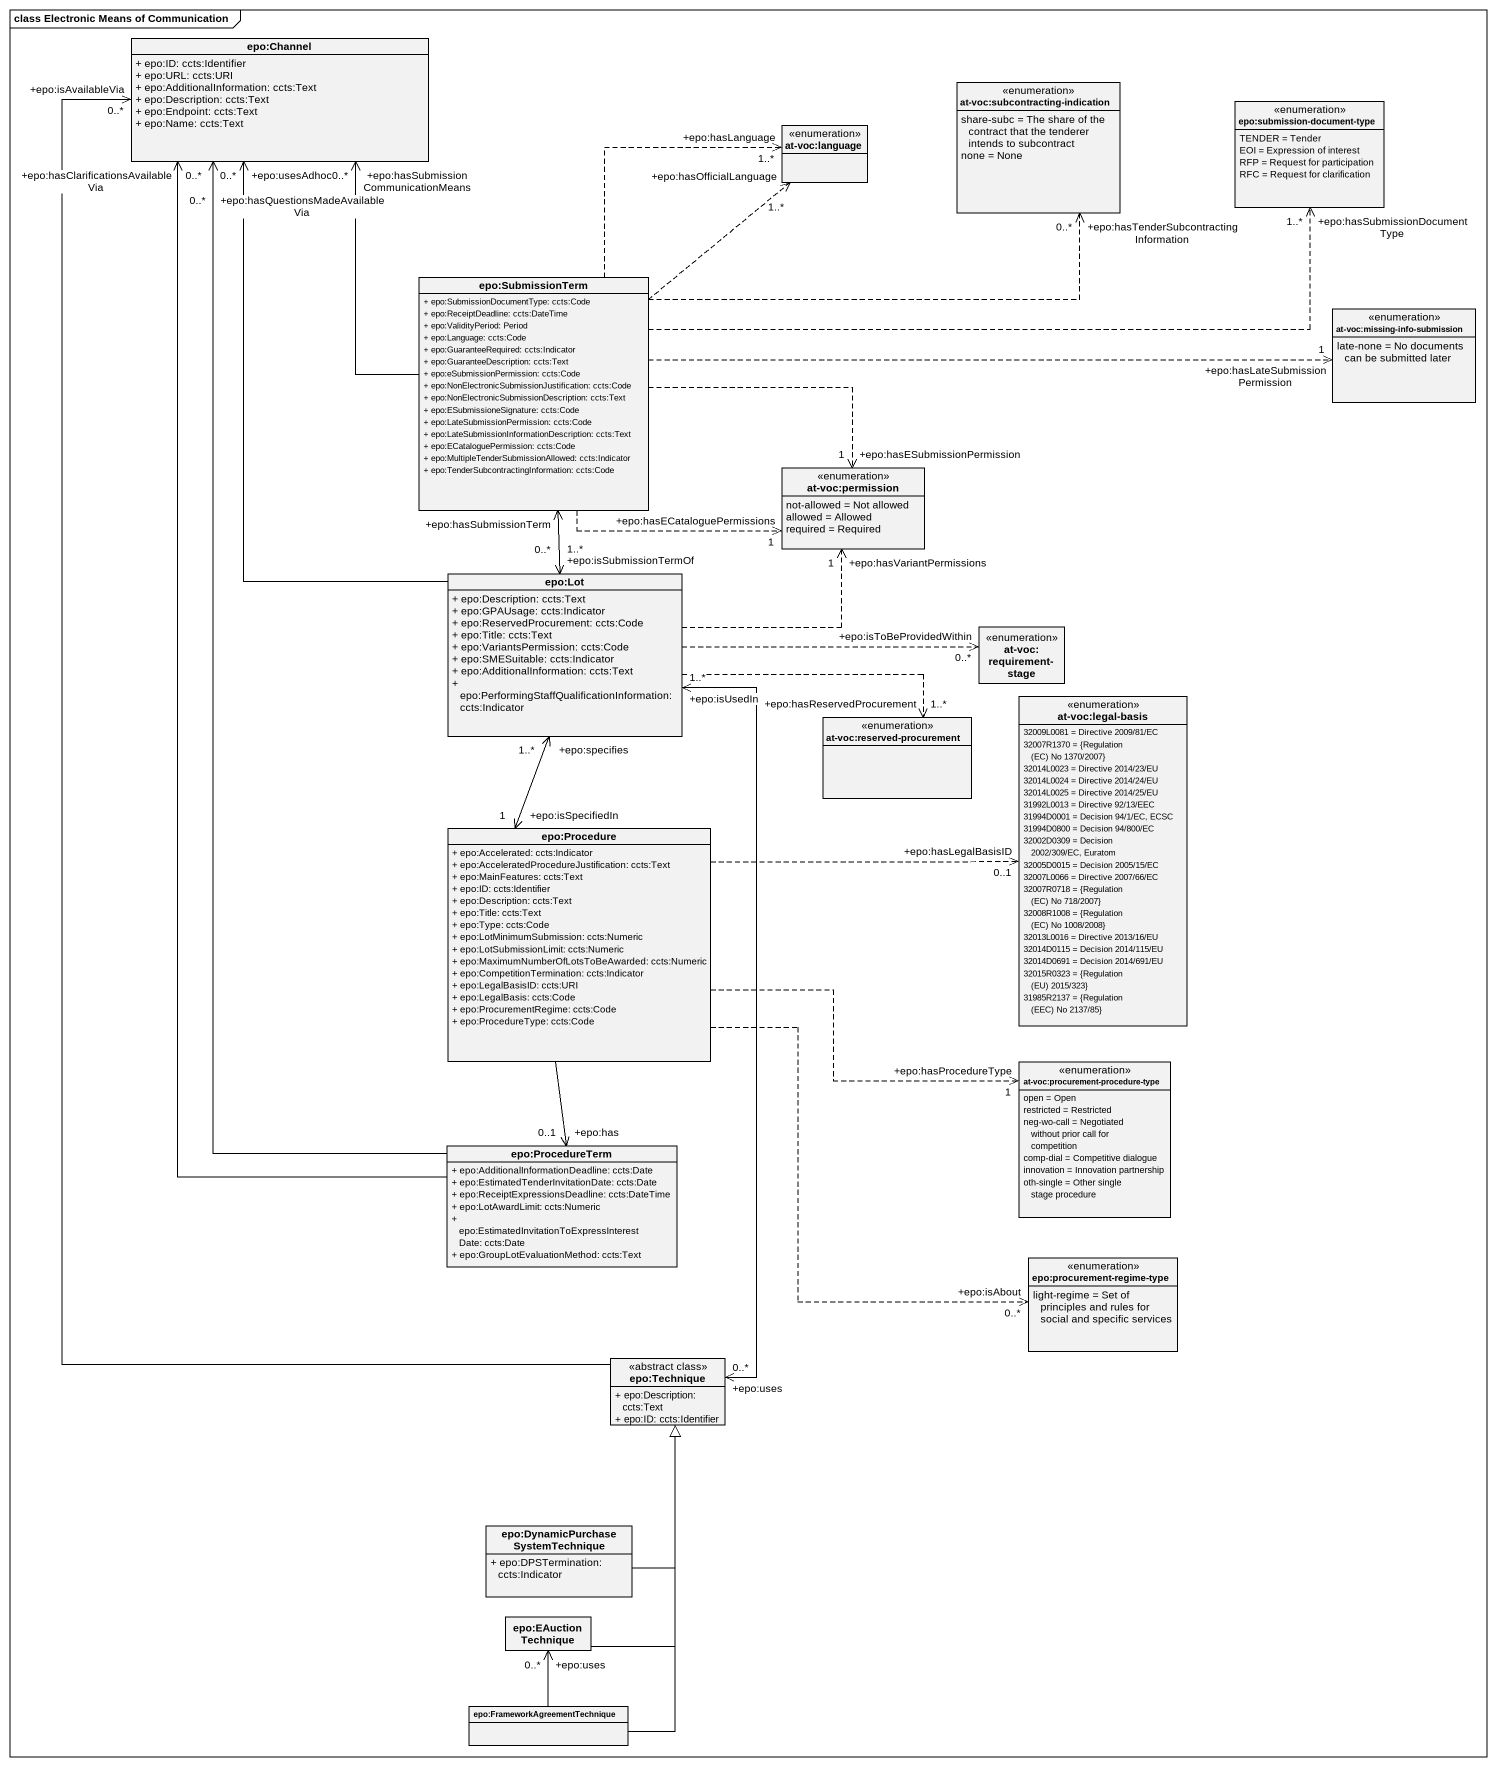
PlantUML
@startuml
mainframe class Electronic Means of Communication
hide circle
hide empty members
skinparam classAttributeIconSize 0
class "epo:Channel" as epo_Channel {
  + epo:ID: ccts:Identifier
  + epo:URL: ccts:URI
  + epo:AdditionalInformation: ccts:Text
  + epo:Description: ccts:Text
  + epo:Endpoint: ccts:Text
  + epo:Name: ccts:Text
}
enum "at-voc:subcontracting-indication" as at_voc_subcontracting {
  share-subc = The share of the contract that the tenderer intends to subcontract
  none = None
}
enum "at-voc:language" as at_voc_language
enum "epo:submission-document-type" as epo_submission_document_type {
  TENDER = Tender
  EOI = Expression of interest
  RFP = Request for participation
  RFC = Request for clarification
}
class "epo:SubmissionTerm" as epo_SubmissionTerm {
  + epo:SubmissionDocumentType: ccts:Code
  + epo:ReceiptDeadline: ccts:DateTime
  + epo:ValidityPeriod: Period
  + epo:Language: ccts:Code
  + epo:GuaranteeRequired: ccts:Indicator
  + epo:GuaranteeDescription: ccts:Text
  + epo:eSubmissionPermission: ccts:Code
  + epo:NonElectronicSubmissionJustification: ccts:Code
  + epo:NonElectronicSubmissionDescription: ccts:Text
  + epo:ESubmissioneSignature: ccts:Code
  + epo:LateSubmissionPermission: ccts:Code
  + epo:LateSubmissionInformationDescription: ccts:Text
  + epo:ECataloguePermission: ccts:Code
  + epo:MultipleTenderSubmissionAllowed: ccts:Indicator
  + epo:TenderSubcontractingInformation: ccts:Code
}
enum "at-voc:missing-info-submission" as at_voc_missing_info {
  late-none = No documents can be submitted later
}
enum "at-voc:permission" as at_voc_permission {
  not-allowed = Not allowed
  allowed = Allowed
  required = Required
}
class "epo:Lot" as epo_Lot {
  + epo:Description: ccts:Text
  + epo:GPAUsage: ccts:Indicator
  + epo:ReservedProcurement: ccts:Code
  + epo:Title: ccts:Text
  + epo:VariantsPermission: ccts:Code
  + epo:SMESuitable: ccts:Indicator
  + epo:AdditionalInformation: ccts:Text
  + epo:PerformingStaffQualificationInformation: ccts:Indicator
}
enum "at-voc:requirement-stage" as at_voc_requirement_stage
enum "at-voc:reserved-procurement" as at_voc_reserved_procurement
enum "at-voc:legal-basis" as at_voc_legal_basis {
  32009L0081 = Directive 2009/81/EC
  {field} 32007R1370 = {Regulation (EC) No 1370/2007}
  32014L0023 = Directive 2014/23/EU
  32014L0024 = Directive 2014/24/EU
  32014L0025 = Directive 2014/25/EU
  31992L0013 = Directive 92/13/EEC
  31994D0001 = Decision 94/1/EC, ECSC
  31994D0800 = Decision 94/800/EC
  32002D0309 = Decision 2002/309/EC, Euratom
  32005D0015 = Decision 2005/15/EC
  32007L0066 = Directive 2007/66/EC
  {field} 32007R0718 = {Regulation (EC) No 718/2007}
  {field} 32008R1008 = {Regulation (EC) No 1008/2008}
  32013L0016 = Directive 2013/16/EU
  32014D0115 = Decision 2014/115/EU
  32014D0691 = Decision 2014/691/EU
  {field} 32015R0323 = {Regulation (EU) 2015/323}
  {field} 31985R2137 = {Regulation (EEC) No 2137/85}
}
class "epo:Procedure" as epo_Procedure {
  + epo:Accelerated: ccts:Indicator
  + epo:AcceleratedProcedureJustification: ccts:Text
  + epo:MainFeatures: ccts:Text
  + epo:ID: ccts:Identifier
  + epo:Description: ccts:Text
  + epo:Title: ccts:Text
  + epo:Type: ccts:Code
  + epo:LotMinimumSubmission: ccts:Numeric
  + epo:LotSubmissionLimit: ccts:Numeric
  + epo:MaximumNumberOfLotsToBeAwarded: ccts:Numeric
  + epo:CompetitionTermination: ccts:Indicator
  + epo:LegalBasisID: ccts:URI
  + epo:LegalBasis: ccts:Code
  + epo:ProcurementRegime: ccts:Code
  + epo:ProcedureType: ccts:Code
}
enum "at-voc:procurement-procedure-type" as at_voc_procurement {
  open = Open
  restricted = Restricted
  neg-wo-call = Negotiated without prior call for competition
  comp-dial = Competitive dialogue
  innovation = Innovation partnership
  oth-single = Other single stage procedure
}
class "epo:ProcedureTerm" as epo_ProcedureTerm {
  + epo:AdditionalInformationDeadline: ccts:Date
  + epo:EstimatedTenderInvitationDate: ccts:Date
  + epo:ReceiptExpressionsDeadline: ccts:DateTime
  + epo:LotAwardLimit: ccts:Numeric
  + epo:EstimatedInvitationToExpressInterestDate: ccts:Date
  + epo:GroupLotEvaluationMethod: ccts:Text
}
enum "epo:procurement-regime-type" as epo_procurement_regime_type {
  light-regime = Set of principles and rules for social and specific services
}
class "epo:Technique" as epo_Technique <<abstract class>> {
  + epo:Description: ccts:Text
  + epo:ID: ccts:Identifier
}
class "epo:DynamicPurchaseSystemTechnique" as epo_DynamicPurchaseSystemTec {
  + epo:DPSTermination: ccts:Indicator
}
class "epo:EAuctionTechnique" as epo_EAuctionTechnique
class "epo:FrameworkAgreementTechnique" as epo_FrameworkAgreementTechni
epo_SubmissionTerm -up-> "+epo:hasSubmissionCommunicationMeans\n0..*" epo_Channel
epo_SubmissionTerm .right.> "+epo:hasTenderSubcontractingInformation\n0..*" at_voc_subcontracting
epo_SubmissionTerm .up.> "+epo:hasOfficialLanguage\n1..*" at_voc_language
epo_SubmissionTerm .up.> "+epo:hasLanguage\n1..*" at_voc_language
epo_SubmissionTerm .right.> "+epo:hasSubmissionDocumentType\n1..*" epo_submission_document_type
epo_SubmissionTerm .right.> "+epo:hasLateSubmissionPermission\n1" at_voc_missing_info
epo_SubmissionTerm .right.> "+epo:hasESubmissionPermission\n1" at_voc_permission
epo_SubmissionTerm .right.> "+epo:hasECataloguePermissions\n1" at_voc_permission
epo_SubmissionTerm "+epo:hasSubmissionTerm\n0..*" <--> "+epo:isSubmissionTermOf\n1..*" epo_Lot
epo_Lot -up-> "+epo:usesAdhoc\n0..*" epo_Channel
epo_Lot .right.> "+epo:hasVariantPermissions\n1" at_voc_permission
epo_Lot .right.> "+epo:isToBeProvidedWithin\n0..*" at_voc_requirement_stage
epo_Lot .right.> "+epo:hasReservedProcurement\n1..*" at_voc_reserved_procurement
epo_Procedure "+epo:isSpecifiedIn\n1" <-up-> "+epo:specifies\n1..*" epo_Lot
epo_Procedure .right.> "+epo:hasLegalBasisID\n0..1" at_voc_legal_basis
epo_Procedure .right.> "+epo:hasProcedureType\n1" at_voc_procurement
epo_Procedure --> "+epo:has\n0..1" epo_ProcedureTerm
epo_Procedure ..> "+epo:isAbout\n0..*" epo_procurement_regime_type
epo_ProcedureTerm -up-> "+epo:hasClarificationsAvailableVia\n0..*" epo_Channel
epo_ProcedureTerm -up-> "+epo:hasQuestionsMadeAvailableVia\n0..*" epo_Channel
epo_Technique -up-> "+epo:isAvailableVia\n0..*" epo_Channel
epo_Technique "+epo:uses\n0..*" <-up-> "+epo:isUsedIn\n1..*" epo_Lot
epo_DynamicPurchaseSystemTec -up-|> epo_Technique
epo_EAuctionTechnique -up-|> epo_Technique
epo_FrameworkAgreementTechni -up-|> epo_Technique
epo_FrameworkAgreementTechni -up-> "+epo:uses\n0..*" epo_EAuctionTechnique
@enduml
